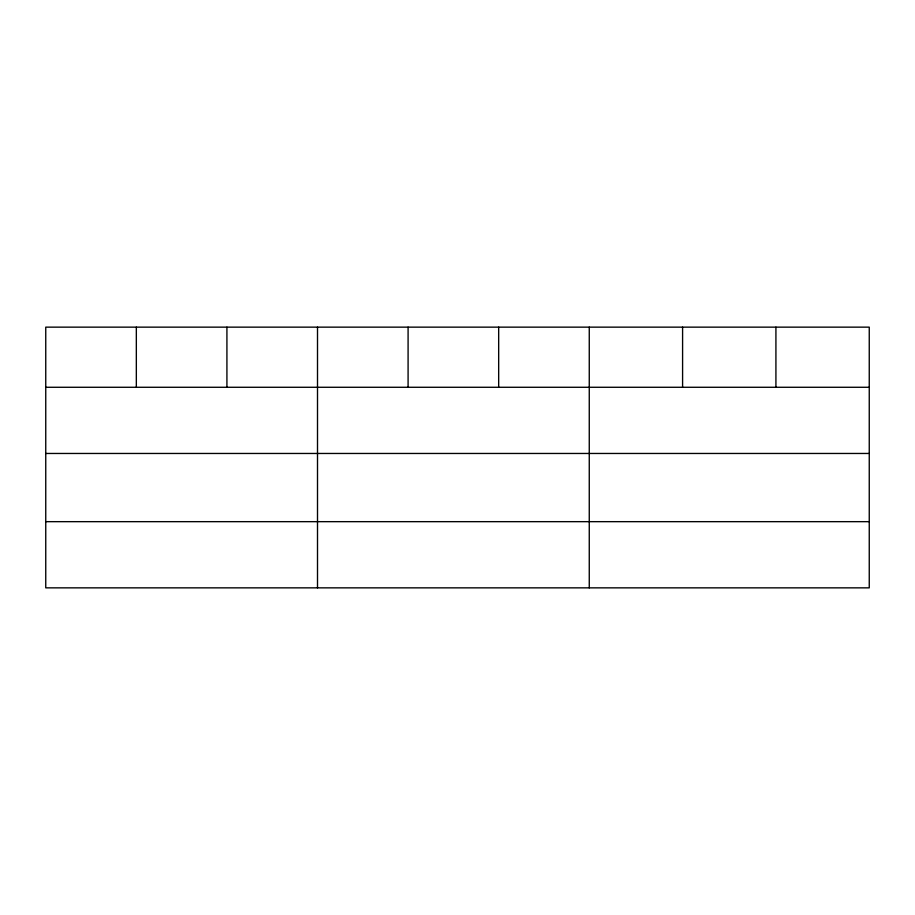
<?xml version="1.0" encoding="UTF-8"?>
<svg xmlns="http://www.w3.org/2000/svg" width="915" height="915" viewBox="0 0 915 915"><rect width="100%" height="100%" fill="white"/><g stroke="black" fill="none" stroke-linecap="round" stroke-linejoin="round"><path stroke-width="1.37" d="M869.25 453.463L869.25 327.147L45.75 327.147L45.75 587.853L869.25 587.853L869.25 453.463L45.75 453.463M45.75 387.274L869.25 387.274M45.75 521.664L869.25 521.664M775.92 327.147L775.92 387.274M682.59 327.147L682.59 387.274M589.26 327.147L589.26 587.853M498.675 327.147L498.675 387.274M408.09 327.147L408.09 387.274M317.505 327.147L317.505 587.853M226.92 327.147L226.92 387.274M136.335 327.147L136.335 387.274"/></g></svg>
